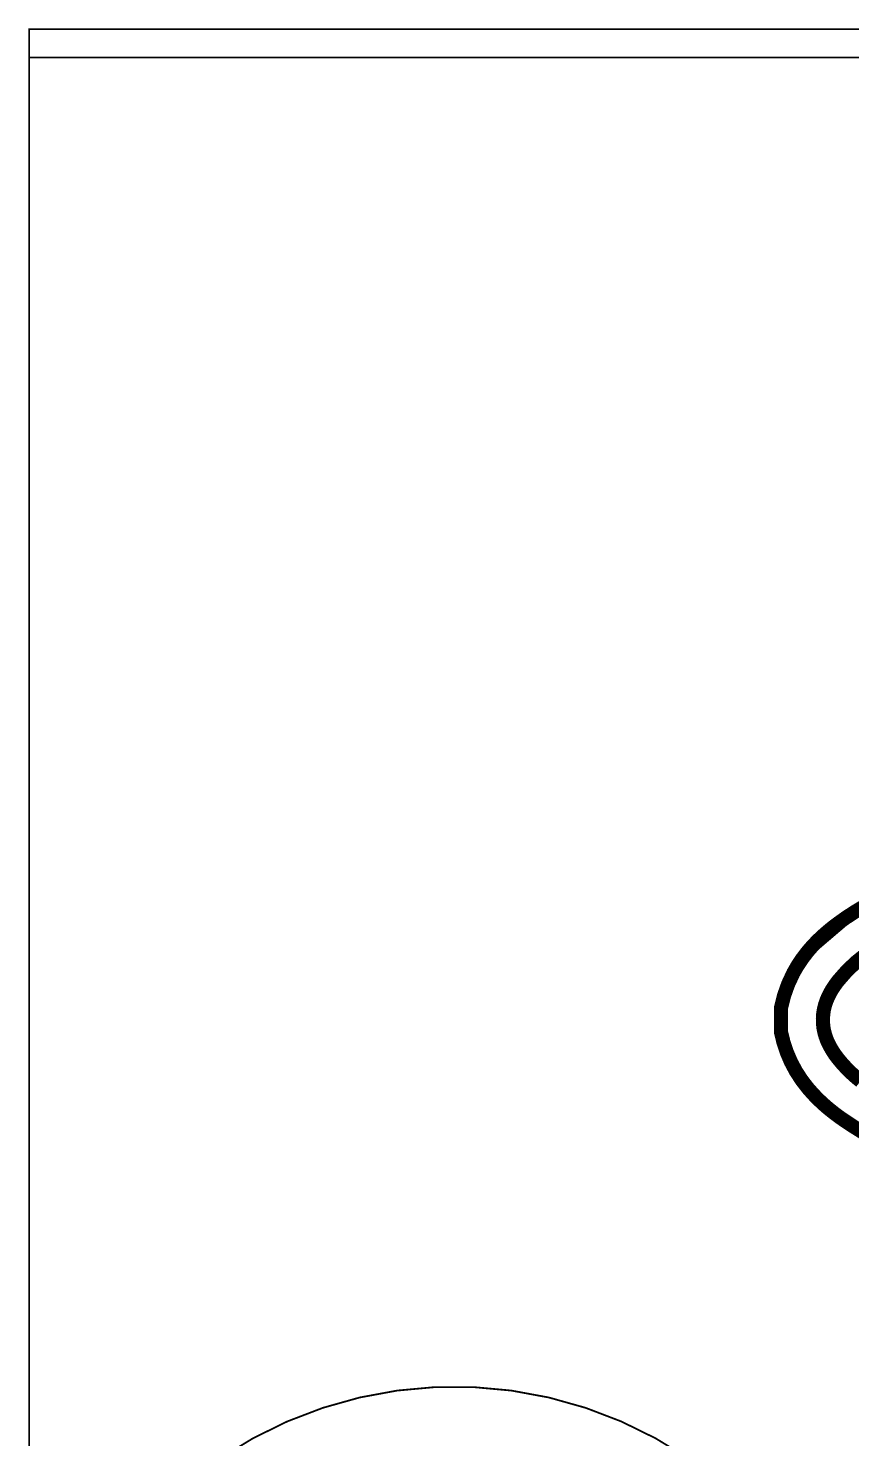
# Model space of a CAD drawing. Header units: millimetres. Extents: x 80 to 209, y 77 to 97.
# Drawn here: x 80.09 to 85.91, y 86.77 to 96.73 of the extents above; entities that cross this region are included whole.
import ezdxf

# ---------------------------------------------------------------- set-up
doc = ezdxf.new("R2010")
doc.units = ezdxf.units.MM
for name, color, linetype in [('Mechanical1', 6, 'Continuous'), ('Mechanical2', 216, 'Continuous'), ('Mechanical4', 56, 'Continuous'), ('TopOverlay', 2, 'Continuous')]:
    doc.layers.add(name, color=color, linetype=linetype)

msp = doc.modelspace()

# ---------------------------------------------------------------- linework, layer by layer
at = {"layer": 'Mechanical1'}
for points in [[(80.1011, 96.7203), (80.1012, 96.7204)], [(80.1011, 76.7403), (80.1011, 96.7203)], [(80.1012, 96.7204), (208.5011, 96.7204)]]:
    msp.add_lwpolyline(points, dxfattribs=at)
for points in [[(80.1011, 96.7203, 1), (80.1011, 96.7203, 1)], [(80.1011, 96.7203, 1), (80.1011, 96.7203, 1)], [(80.1012, 96.7204, 1), (80.1012, 96.7204, 1)], [(80.1012, 96.7204, 1), (80.1012, 96.7204, 1)]]:
    msp.add_lwpolyline(points, format="xyb", close=True, dxfattribs=at)
at = {"layer": 'Mechanical1', "const_width": 0.0127}
msp.add_lwpolyline([(81.4511, 86.6358, -0.305816), (84.7511, 86.6358)], format="xyb", dxfattribs=at)
at = {"layer": 'Mechanical2', "const_width": 0.0127}
for points in [[(80.1011, 96.5204), (80.1011, 96.7204)], [(80.1011, 96.7204), (208.5011, 96.7204)], [(80.1011, 76.9404), (80.1011, 96.5204)]]:
    msp.add_lwpolyline(points, dxfattribs=at)
at = {"layer": 'Mechanical2', "const_width": 0.00635}
for points in [[(80.098, 96.7204, 1), (80.1043, 96.7204, 1)], [(80.098, 96.7204, 1), (80.1043, 96.7204, 1)], [(80.098, 96.5204, 1), (80.1043, 96.5204, 1)], [(80.098, 96.5204, 1), (80.1043, 96.5204, 1)]]:
    msp.add_lwpolyline(points, format="xyb", close=True, dxfattribs=at)
at = {"layer": 'Mechanical4', "const_width": 0.0127}
msp.add_lwpolyline([(80.1011, 96.5204), (208.5011, 96.5204)], dxfattribs=at)
at = {"layer": 'Mechanical4', "const_width": 0.00635}
msp.add_lwpolyline([(80.098, 96.5204, 1), (80.1043, 96.5204, 1)], format="xyb", close=True, dxfattribs=at)
at = {"layer": 'TopOverlay'}
for p, q in [((85.4387, 90.0319), (86.1387, 90.6319)), ((86.1559, 90.3179), (85.8454, 90.0073)), ((85.4387, 89.4319), (85.4387, 90.0319)), ((85.8454, 90.0073), (85.8124, 90.0073)), ((85.8124, 90.0073), (85.8124, 89.9671)), ((85.8124, 89.9671), (85.7065, 89.8612)), ((85.7065, 89.8612), (85.7065, 89.5963)), ((85.7065, 89.5963), (85.8128, 89.49)), ((85.8128, 89.49), (85.8128, 89.4434)), ((85.5978, 89.2728), (85.4387, 89.4319)), ((85.8128, 89.4434), (86.0165, 89.2396)), ((85.5978, 89.2453), (85.5978, 89.2728)), ((85.7087, 89.1312), (85.5978, 89.2453)), ((85.738, 89.1312), (85.7087, 89.1312)), ((85.9843, 88.885), (85.738, 89.1312))]:
    msp.add_line(p, q, dxfattribs=at)
at = {"layer": 'TopOverlay', "const_width": 0.1}
for points in [[(85.8032, 90.406, -0.029496), (85.9905, 90.5288)], [(85.6532, 90.2756, -0.02036), (85.7237, 90.3419)], [(85.7237, 90.3419, -0.018109), (85.8032, 90.406)], [(85.5916, 90.2067, -0.022406), (85.6532, 90.2756)], [(85.4937, 90.0598, -0.049155), (85.5916, 90.2067)], [(85.8124, 90.0073, -0.064888), (86.0037, 90.1902)], [(85.4064, 89.8123, -0.073137), (85.4937, 90.0598)], [(85.7417, 89.8964, -0.030907), (85.7726, 89.952)], [(85.7726, 89.952, -0.027147), (85.8124, 90.0073)], [(85.7065, 89.6725, -0.15439), (85.7417, 89.8964)], [(85.5978, 89.2453, -0.12791), (85.4066, 89.6433)], [(85.7198, 89.6165, -0.037578), (85.7065, 89.6725)], [(85.7419, 89.5608, -0.034645), (85.7198, 89.6165)], [(85.8128, 89.4503, -0.058332), (85.7419, 89.5608)], [(85.9002, 89.356, -0.034193), (85.8128, 89.4503)], [(85.9686, 89.2967, -0.020766), (85.9002, 89.356)], [(85.7087, 89.1312, -0.036594), (85.5978, 89.2453)], [(85.7731, 89.0774, -0.016365), (85.7087, 89.1312)], [(85.8436, 89.0256, -0.01503), (85.7731, 89.0774)], [(86.0692, 88.885, -0.023415), (85.8436, 89.0256)]]:
    msp.add_lwpolyline(points, format="xyb", dxfattribs=at)
at = {"layer": 'TopOverlay', "const_width": 0.05}
for points in [[(85.6987, 90.3419, 1), (85.7487, 90.3419, 1)], [(85.6987, 90.3419, 1), (85.7487, 90.3419, 1)], [(85.7782, 90.406, 1), (85.8282, 90.406, 1)], [(85.7782, 90.406, 1), (85.8282, 90.406, 1)], [(85.6282, 90.2756, 1), (85.6782, 90.2756, 1)], [(85.6282, 90.2756, 1), (85.6782, 90.2756, 1)], [(85.5666, 90.2067, 1), (85.6166, 90.2067, 1)], [(85.5666, 90.2067, 1), (85.6166, 90.2067, 1)], [(85.4687, 90.0598, 1), (85.5187, 90.0598, 1)], [(85.4687, 90.0598, 1), (85.5187, 90.0598, 1)], [(85.7476, 89.952, 1), (85.7976, 89.952, 1)], [(85.7476, 89.952, 1), (85.7976, 89.952, 1)], [(85.7874, 90.0073, 1), (85.8374, 90.0073, 1)], [(85.7874, 90.0073, 1), (85.8374, 90.0073, 1)], [(85.7167, 89.8964, 1), (85.7667, 89.8964, 1)], [(85.7167, 89.8964, 1), (85.7667, 89.8964, 1)], [(85.3814, 89.8123, 1), (85.4314, 89.8123, 1)], [(85.3814, 89.8123, 1), (85.4314, 89.8123, 1)], [(85.3814, 89.8123, 1), (85.4314, 89.8123, 1)], [(85.3816, 89.6433, 1), (85.4316, 89.6433, 1)], [(85.3816, 89.6433, 1), (85.4316, 89.6433, 1)], [(85.3816, 89.6433, 1), (85.4316, 89.6433, 1)], [(85.6815, 89.6725, 1), (85.7315, 89.6725, 1)], [(85.6815, 89.6725, 1), (85.7315, 89.6725, 1)], [(85.6948, 89.6165, 1), (85.7448, 89.6165, 1)], [(85.6948, 89.6165, 1), (85.7448, 89.6165, 1)], [(85.7169, 89.5608, 1), (85.7669, 89.5608, 1)], [(85.7169, 89.5608, 1), (85.7669, 89.5608, 1)], [(85.7878, 89.4503, 1), (85.8378, 89.4503, 1)], [(85.7878, 89.4503, 1), (85.8378, 89.4503, 1)], [(85.8752, 89.356, 1), (85.9252, 89.356, 1)], [(85.8752, 89.356, 1), (85.9252, 89.356, 1)], [(85.5728, 89.2453, 1), (85.6228, 89.2453, 1)], [(85.5728, 89.2453, 1), (85.6228, 89.2453, 1)], [(85.6837, 89.1312, 1), (85.7337, 89.1312, 1)], [(85.6837, 89.1312, 1), (85.7337, 89.1312, 1)], [(85.7481, 89.0774, 1), (85.7981, 89.0774, 1)], [(85.7481, 89.0774, 1), (85.7981, 89.0774, 1)], [(85.8186, 89.0256, 1), (85.8686, 89.0256, 1)], [(85.8186, 89.0256, 1), (85.8686, 89.0256, 1)]]:
    msp.add_lwpolyline(points, format="xyb", close=True, dxfattribs=at)
at = {"layer": 'TopOverlay', "const_width": 0.1}
msp.add_lwpolyline([(85.4064, 89.8123), (85.4066, 89.6433)], dxfattribs=at)
msp.add_lwpolyline([(85.4064, 89.8123), (85.4066, 89.6433)], dxfattribs=at)

doc.saveas('drawing.dxf')
